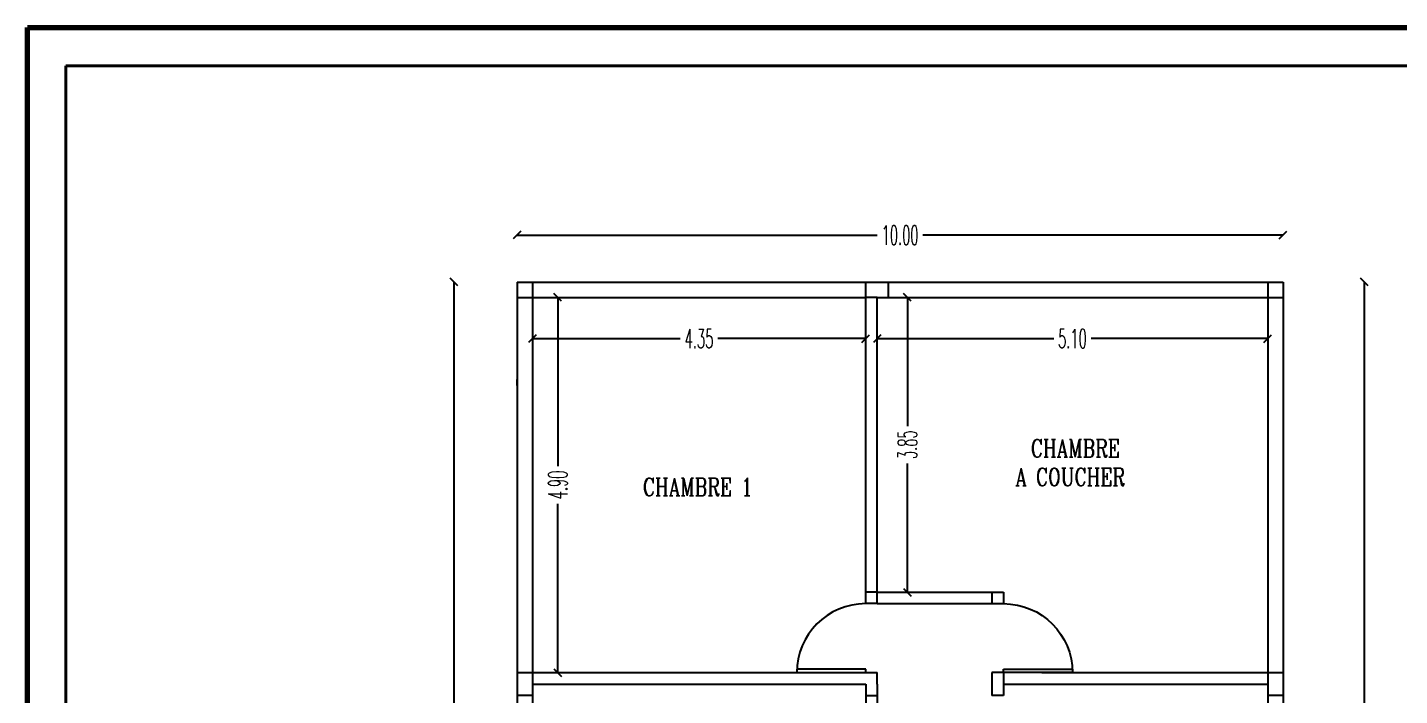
# Model space of a CAD drawing. Extents: x -110 to 3211, y -163 to 893.
# Drawn here: x 30.7 to 48.61, y -15.43 to -6.7 of the extents above; entities that cross this region are included whole.
import ezdxf

# ---------------------------------------------------------------- set-up
doc = ezdxf.new("R2010")
doc.units = 0
doc.header["$LTSCALE"] = 0.8
doc.header["$MEASUREMENT"] = 0
doc.layers.get('0').update_dxf_attribs({"color": 5, "linetype": 'CONTINUOUS'})
doc.layers.get('DEFPOINTS').update_dxf_attribs({"linetype": 'CONTINUOUS'})
for name, color, linetype in [('DOOR', 3, 'CONTINUOUS'), ('PIPE', 50, 'CONTINUOUS'), ('TEXT', 200, 'CONTINUOUS'), ('WALL', 6, 'CONTINUOUS')]:
    doc.layers.add(name, color=color, linetype=linetype)
doc.styles.add('AYMAN-S', font='romant.shx', dxfattribs={"width": 0.7, "height": 0.15})
doc.styles.add('AYMOONY', font='romant.shx', dxfattribs={"width": 0.5})
doc.styles.add('ROMANT', font='ROMANC.SHX', dxfattribs={"width": 0.75})
doc.dimstyles.new('AYMAN-SIT', dxfattribs={"dimtxt": 0.25, "dimasz": 0.08, "dimexe": 0.18, "dimexo": 0.06, "dimgap": 0.05, "dimtad": 0, "dimzin": 1, "dimdsep": 46, "dimtxsty": 'AYMAN-S', "dimblk1": 'OBLIQUE', "dimblk2": 'OBLIQUE', "dimsah": 1, "dimcen": 0.09, "dimse1": 1, "dimse2": 1, "dimclrd": 256, "dimclre": 256, "dimclrt": 200, "dimadec": 0, "dimazin": 0, "dimtfac": 1, "dimtdec": 4, "dimtix": 1, "dimtmove": 0, "dimatfit": 3, "dimldrblk": 'OBLIQUE', "dimfxl": 1, "dimtolj": 1, "dimtzin": 0, "dimarcsym": 0})

# ---------------------------------------------------------------- blocks, each defined once
blk = doc.blocks.new('D')
at = {"layer": 'DOOR', "color": 3}
for p, q in [((0, 1), (0, 0)), ((0.05, 0), (0.05, 0.999)), ((0, 0), (0.05, 0))]:
    blk.add_line(p, q, dxfattribs=at)
blk.add_arc((0, 0), 1, 0, 90, dxfattribs=at)
blk = doc.blocks.new('_OBLIQUE')
at = {"color": 0, "linetype": 'ByBlock'}
blk.add_line((-0.5, -0.5), (0.5, 0.5), dxfattribs=at)
blk = doc.blocks.new('*D216')
at = {"layer": 'DEFPOINTS', "color": 0, "ltscale": 0.8, "transparency": 16777216}
for p in [(37.239, -10.229), (37.621, -10.229), (37.239, -15.129)]:
    blk.add_point(p, dxfattribs=at)
at = {"layer": 'PIPE', "color": 7, "lineweight": -2, "ltscale": 0.8, "transparency": 16777216}
for p, q in [((37.621, -10.229), (37.621, -12.433)), ((37.621, -15.129), (37.621, -12.926))]:
    blk.add_line(p, q, dxfattribs=at)
at = {"layer": 'PIPE', "color": 7, "lineweight": -2, "ltscale": 0.8, "transparency": 16777216, "xscale": 0.1, "yscale": 0.1, "zscale": 0.1}
for p, rotation in [((37.621, -10.229), 90), ((37.621, -15.129), 270)]:
    blk.add_blockref('_OBLIQUE', p, dxfattribs=dict(at, rotation=rotation))
at = {"layer": 'PIPE', "color": 7, "ltscale": 0.8, "transparency": 16777216, "insert": (37.621, -12.679), "char_height": 0.25, "attachment_point": 5, "rotation": 90, "style": 'AYMOONY'}
blk.add_mtext('\\A1;4.90', dxfattribs=at)
blk = doc.blocks.new('*D217')
at = {"layer": 'DEFPOINTS', "color": 0, "ltscale": 0.8, "transparency": 16777216}
for p in [(47.089, -9.417), (37.089, -23.854), (47.089, -23.854)]:
    blk.add_point(p, dxfattribs=at)
at = {"layer": 'PIPE', "color": 7, "lineweight": -2, "ltscale": 0.8, "transparency": 16777216}
for p, q in [((37.089, -9.417), (41.792, -9.417)), ((47.089, -9.417), (42.386, -9.417))]:
    blk.add_line(p, q, dxfattribs=at)
at = {"layer": 'PIPE', "color": 7, "lineweight": -2, "ltscale": 0.8, "transparency": 16777216, "xscale": 0.1, "yscale": 0.1, "zscale": 0.1, "rotation": 180}
blk.add_blockref('_OBLIQUE', (37.089, -9.417), dxfattribs=at)
at = {"layer": 'PIPE', "color": 7, "lineweight": -2, "ltscale": 0.8, "transparency": 16777216, "xscale": 0.1, "yscale": 0.1, "zscale": 0.1}
blk.add_blockref('_OBLIQUE', (47.089, -9.417), dxfattribs=at)
at = {"layer": 'PIPE', "color": 7, "ltscale": 0.8, "transparency": 16777216, "insert": (42.089, -9.417), "char_height": 0.25, "attachment_point": 5, "style": 'AYMOONY'}
blk.add_mtext('\\A1;10.00', dxfattribs=at)
blk = doc.blocks.new('*D220')
at = {"layer": 'DEFPOINTS', "color": 0, "ltscale": 0.8, "transparency": 16777216}
for p in [(41.79, -10.229), (46.889, -10.229), (41.79, -10.768)]:
    blk.add_point(p, dxfattribs=at)
at = {"layer": 'PIPE', "color": 7, "lineweight": -2, "ltscale": 0.8, "transparency": 16777216}
for p, q in [((41.79, -10.768), (44.096, -10.768)), ((46.889, -10.768), (44.583, -10.768))]:
    blk.add_line(p, q, dxfattribs=at)
at = {"layer": 'PIPE', "color": 7, "lineweight": -2, "ltscale": 0.8, "transparency": 16777216, "xscale": 0.1, "yscale": 0.1, "zscale": 0.1, "rotation": 180}
blk.add_blockref('_OBLIQUE', (41.79, -10.768), dxfattribs=at)
at = {"layer": 'PIPE', "color": 7, "lineweight": -2, "ltscale": 0.8, "transparency": 16777216, "xscale": 0.1, "yscale": 0.1, "zscale": 0.1}
blk.add_blockref('_OBLIQUE', (46.889, -10.768), dxfattribs=at)
at = {"layer": 'PIPE', "color": 7, "ltscale": 0.8, "transparency": 16777216, "insert": (44.339, -10.768), "char_height": 0.25, "attachment_point": 5, "style": 'AYMOONY'}
blk.add_mtext('\\A1;5.10', dxfattribs=at)
blk = doc.blocks.new('*D224')
at = {"layer": 'DEFPOINTS', "color": 0, "ltscale": 0.8, "transparency": 16777216}
for p in [(37.289, -10.229), (41.64, -10.229), (41.64, -10.768)]:
    blk.add_point(p, dxfattribs=at)
at = {"layer": 'PIPE', "color": 7, "lineweight": -2, "ltscale": 0.8, "transparency": 16777216}
for p, q in [((37.289, -10.768), (39.218, -10.768)), ((41.64, -10.768), (39.711, -10.768))]:
    blk.add_line(p, q, dxfattribs=at)
at = {"layer": 'PIPE', "color": 7, "lineweight": -2, "ltscale": 0.8, "transparency": 16777216, "xscale": 0.1, "yscale": 0.1, "zscale": 0.1, "rotation": 180}
blk.add_blockref('_OBLIQUE', (37.289, -10.768), dxfattribs=at)
at = {"layer": 'PIPE', "color": 7, "lineweight": -2, "ltscale": 0.8, "transparency": 16777216, "xscale": 0.1, "yscale": 0.1, "zscale": 0.1}
blk.add_blockref('_OBLIQUE', (41.64, -10.768), dxfattribs=at)
at = {"layer": 'PIPE', "color": 7, "ltscale": 0.8, "transparency": 16777216, "insert": (39.464, -10.768), "char_height": 0.25, "attachment_point": 5, "style": 'AYMOONY'}
blk.add_mtext('\\A1;4.35', dxfattribs=at)
blk = doc.blocks.new('*D221')
at = {"layer": 'DEFPOINTS', "color": 0, "ltscale": 0.8, "transparency": 16777216}
for p in [(41.79, -10.229), (41.79, -14.079), (42.184, -14.079)]:
    blk.add_point(p, dxfattribs=at)
at = {"layer": 'PIPE', "color": 7, "lineweight": -2, "ltscale": 0.8, "transparency": 16777216}
for p, q in [((42.184, -10.229), (42.184, -11.911)), ((42.184, -14.079), (42.184, -12.398))]:
    blk.add_line(p, q, dxfattribs=at)
at = {"layer": 'PIPE', "color": 7, "lineweight": -2, "ltscale": 0.8, "transparency": 16777216, "xscale": 0.1, "yscale": 0.1, "zscale": 0.1}
for p, rotation in [((42.184, -10.229), 90), ((42.184, -14.079), 270)]:
    blk.add_blockref('_OBLIQUE', p, dxfattribs=dict(at, rotation=rotation))
at = {"layer": 'PIPE', "color": 7, "ltscale": 0.8, "transparency": 16777216, "insert": (42.184, -12.154), "char_height": 0.25, "attachment_point": 5, "rotation": 90, "style": 'AYMOONY'}
blk.add_mtext('\\A1;3.85', dxfattribs=at)
blk = doc.blocks.new('*D207')
at = {"layer": 'DEFPOINTS', "color": 0, "ltscale": 0.8, "transparency": 16777216}
for p in [(36.265, -10.029), (37.089, -10.029), (37.089, -25.529)]:
    blk.add_point(p, dxfattribs=at)
at = {"layer": 'PIPE', "color": 7, "lineweight": -2, "ltscale": 0.8, "transparency": 16777216}
for p, q in [((36.265, -10.029), (36.265, -17.482)), ((36.265, -25.529), (36.265, -18.076))]:
    blk.add_line(p, q, dxfattribs=at)
at = {"layer": 'PIPE', "color": 7, "lineweight": -2, "ltscale": 0.8, "transparency": 16777216, "xscale": 0.1, "yscale": 0.1, "zscale": 0.1}
for p, rotation in [((36.265, -10.029), 90), ((36.265, -25.529), 270)]:
    blk.add_blockref('_OBLIQUE', p, dxfattribs=dict(at, rotation=rotation))
at = {"layer": 'PIPE', "color": 7, "ltscale": 0.8, "transparency": 16777216, "insert": (36.265, -17.779), "char_height": 0.25, "attachment_point": 5, "rotation": 90, "style": 'AYMOONY'}
blk.add_mtext('\\A1;15.50', dxfattribs=at)
blk = doc.blocks.new('*D208')
at = {"layer": 'DEFPOINTS', "color": 0, "ltscale": 0.8, "transparency": 16777216}
for p in [(47.089, -10.029), (47.089, -25.029), (48.148, -25.029)]:
    blk.add_point(p, dxfattribs=at)
at = {"layer": 'PIPE', "color": 7, "lineweight": -2, "ltscale": 0.8, "transparency": 16777216}
for p, q in [((48.148, -10.029), (48.148, -17.232)), ((48.148, -25.029), (48.148, -17.826))]:
    blk.add_line(p, q, dxfattribs=at)
at = {"layer": 'PIPE', "color": 7, "lineweight": -2, "ltscale": 0.8, "transparency": 16777216, "xscale": 0.1, "yscale": 0.1, "zscale": 0.1}
for p, rotation in [((48.148, -10.029), 90), ((48.148, -25.029), 270)]:
    blk.add_blockref('_OBLIQUE', p, dxfattribs=dict(at, rotation=rotation))
at = {"layer": 'PIPE', "color": 7, "ltscale": 0.8, "transparency": 16777216, "insert": (48.148, -17.529), "char_height": 0.25, "attachment_point": 5, "rotation": 90, "style": 'AYMOONY'}
blk.add_mtext('\\A1;15.00', dxfattribs=at)

msp = doc.modelspace()

# ---------------------------------------------------------------- linework, layer by layer
at = {"color": 5, "lineweight": 40}
for q in [(31.198, -27.204), (59.898, -7.204)]:
    msp.add_line((31.198, -7.204), q, dxfattribs=at)
at = {"color": 5, "lineweight": 100}
msp.add_lwpolyline([(30.698, -6.704), (60.398, -6.704), (60.398, -27.704), (30.698, -27.704)], close=True, dxfattribs=at)
at = {"layer": 'WALL'}
for p, q in [((37.089, -10.029), (37.089, -25.529)), ((37.089, -10.029), (47.089, -10.029)), ((37.089, -10.029), (37.089, -23.854)), ((37.289, -10.029), (37.289, -19.279)), ((41.64, -10.229), (41.64, -10.029)), ((41.94, -10.229), (41.94, -10.029)), ((46.889, -10.029), (46.889, -20.379)), ((47.089, -10.029), (47.089, -20.379)), ((37.089, -10.229), (41.64, -10.229)), ((41.64, -13.929), (41.64, -10.229)), ((41.79, -10.229), (41.64, -10.229)), ((41.79, -11.229), (41.79, -10.229)), ((41.79, -10.229), (47.089, -10.229)), ((37.089, -11.229), (37.089, -11.304)), ((37.089, -11.229), (37.089, -11.304)), ((41.79, -13.929), (41.79, -11.229)), ((37.089, -11.379), (37.089, -11.304)), ((37.089, -11.379), (37.089, -11.304)), ((41.64, -14.229), (41.64, -13.929)), ((41.79, -14.229), (41.79, -13.929)), ((41.79, -14.079), (41.64, -14.079)), ((41.79, -14.079), (43.439, -14.079)), ((43.289, -14.079), (43.289, -14.229)), ((43.439, -14.079), (43.439, -14.229)), ((41.79, -14.229), (41.64, -14.229)), ((41.79, -14.229), (43.439, -14.229)), ((37.089, -15.129), (41.64, -15.129)), ((41.64, -15.129), (41.79, -15.129)), ((41.79, -15.279), (41.79, -15.129)), ((43.939, -15.129), (43.289, -15.129)), ((43.289, -15.129), (43.289, -15.429)), ((43.439, -15.129), (43.439, -15.429)), ((43.939, -15.129), (47.089, -15.129)), ((37.289, -15.279), (41.64, -15.279)), ((41.64, -15.279), (41.64, -15.429)), ((41.64, -15.279), (41.64, -15.429)), ((41.79, -15.279), (41.79, -15.429)), ((43.439, -15.279), (46.889, -15.279)), ((37.289, -15.429), (37.089, -15.429)), ((41.64, -15.429), (41.79, -15.429)), ((41.64, -15.429), (41.64, -19.279)), ((41.79, -15.429), (41.79, -19.429)), ((43.439, -15.429), (43.289, -15.429)), ((47.089, -15.429), (46.889, -15.429))]:
    msp.add_line(p, q, dxfattribs=at)

# ---------------------------------------------------------------- block references
at = {"layer": 'DOOR', "ltscale": 0.8, "yscale": 0.9000000000000057}
for p, xscale, zscale, rotation in [((41.64, -15.129), 0.9000000000000057, 0.9000000000000057, 90), ((43.439, -15.129), -0.9000000000000057, 0.9, 270)]:
    msp.add_blockref('D', p, dxfattribs=dict(at, xscale=xscale, zscale=zscale, rotation=rotation))

# ---------------------------------------------------------------- texts
at = {"layer": 'TEXT', "color": 7, "ltscale": 61, "style": 'ROMANT', "width": 0.75}
for s, p in [('CHAMBRE', (43.796, -12.317)), ('A COUCHER', (43.593, -12.691)), ('CHAMBRE 1', (38.732, -12.822))]:
    msp.add_text(s, height=0.2334, dxfattribs=at).set_placement(p)

# ---------------------------------------------------------------- dimensions: what is measured, and where the dimension line sits
at = {"layer": 'PIPE', "ltscale": 0.8}
for base, p1, p2, picture, middle in [((47.089, -9.417), (37.089, -23.854), (47.089, -23.854), '*D217', (42.089, -9.417)), ((41.64, -10.768), (37.289, -10.229), (41.64, -10.229), '*D224', (39.464, -10.768)), ((41.79, -10.768), (46.889, -10.229), (41.79, -10.229), '*D220', (44.339, -10.768))]:
    dim = msp.add_linear_dim(base=base, p1=p1, p2=p2, dimstyle='AYMAN-SIT', override={"dimasz": 0.1, "dimexe": 0.006, "dimtxsty": 'AYMOONY', "dimclrd": 7, "dimclrt": 7, "dimtdec": 2}, dxfattribs=at)
    dim.commit()
    dim.dimension.update_dxf_attribs({"geometry": picture, "text_midpoint": middle})
for base, p1, p2, picture, middle in [((36.265, -10.029), (37.089, -25.529), (37.089, -10.029), '*D207', (36.265, -17.779)), ((48.148, -25.029), (47.089, -10.029), (47.089, -25.029), '*D208', (48.148, -17.529)), ((42.184, -14.079), (41.79, -10.229), (41.79, -14.079), '*D221', (42.184, -12.154))]:
    dim = msp.add_linear_dim(base=base, p1=p1, p2=p2, angle=90, dimstyle='AYMAN-SIT', override={"dimasz": 0.1, "dimexe": 0.006, "dimtxsty": 'AYMOONY', "dimclrd": 7, "dimclrt": 7, "dimtdec": 2}, dxfattribs=at)
    dim.commit()
    dim.dimension.update_dxf_attribs({"geometry": picture, "text_midpoint": middle})
dim = msp.add_aligned_dim(p1=(37.239, -15.129), p2=(37.239, -10.229), distance=-0.382, dimstyle='AYMAN-SIT', override={"dimasz": 0.1, "dimexe": 0.006, "dimtxsty": 'AYMOONY', "dimclrd": 7, "dimclrt": 7, "dimtdec": 2}, dxfattribs=at)
dim.commit()
dim.dimension.update_dxf_attribs({"geometry": '*D216', "text_midpoint": (37.621, -12.679)})

doc.saveas('drawing.dxf')
